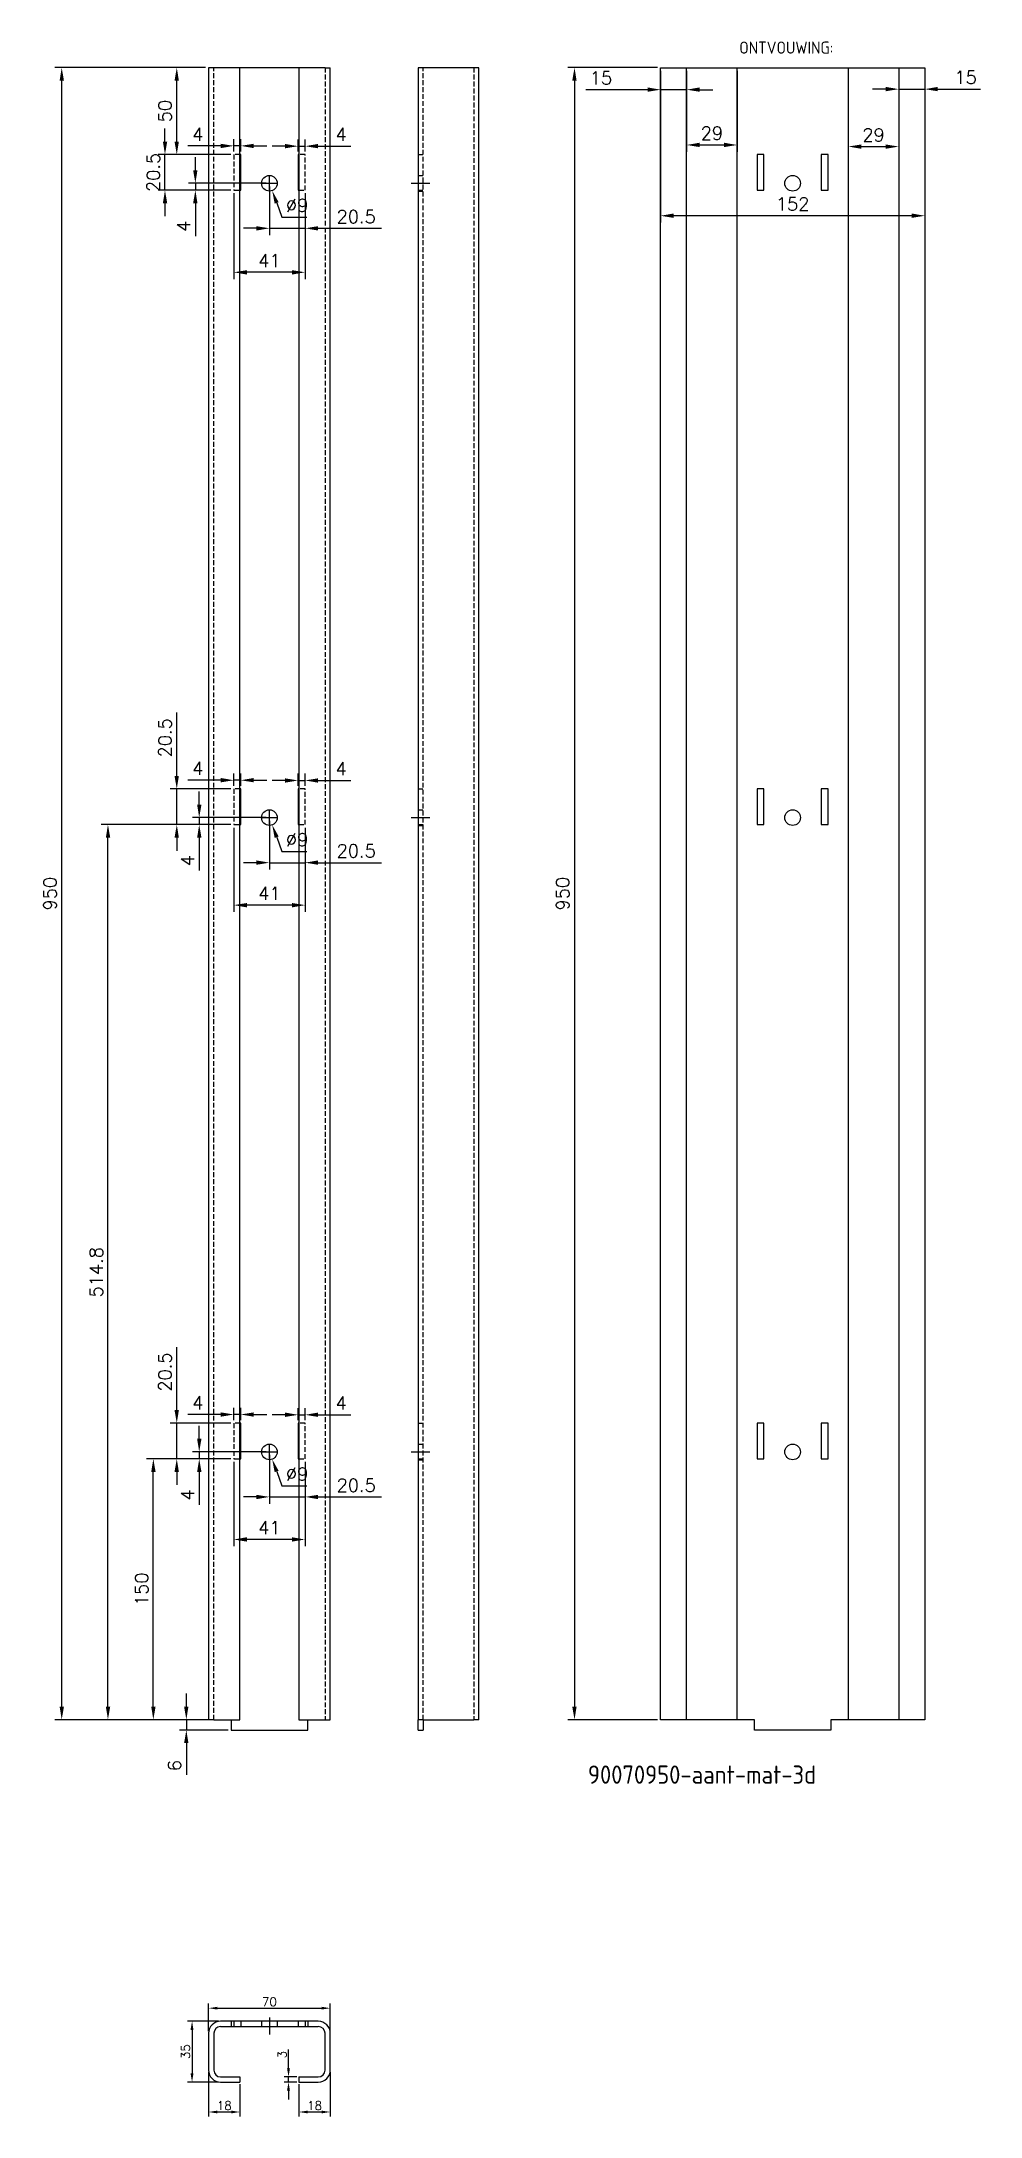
# Model space of a CAD drawing. Extents: x 3801 to 4341, y 272 to 1465.
import ezdxf

# ---------------------------------------------------------------- set-up
doc = ezdxf.new("R2010")
doc.units = 0
doc.header["$LTSCALE"] = 2
doc.linetypes.add('Aslijn', pattern=[28.575, 19.05, -3.175, 3.175, -3.175])
doc.linetypes.add('Streeplijn', pattern=[10, 7, -3])
doc.layers.get('DEFPOINTS').update_dxf_attribs({"linetype": 'CONTINUOUS'})
for name, color, linetype in [('50VOL', 13, 'CONTINUOUS'), ('70VOL', 5, 'CONTINUOUS'), ('7A', 4, 'Aslijn'), ('AM_3', 6, 'Streeplijn'), ('BRANDLIJN', 93, 'CONTINUOUS')]:
    doc.layers.add(name, color=color, linetype=linetype)
doc.styles.add('ROMANS', font='romans.shx')
doc.styles.get("Standard").update_dxf_attribs({"font": 'isocp.shx'})
doc.dimstyles.new('1_OP_02$0', dxfattribs={"dimscale": 2, "dimtxt": 2.5, "dimasz": 2.5, "dimexe": 1.3, "dimexo": 0.6, "dimgap": 0.6, "dimtad": 1, "dimdec": 1, "dimdsep": 46, "dimtxsty": 'ROMANS', "dimcen": -1.5, "dimclrd": 150, "dimclre": 150, "dimclrt": 5, "dimadec": 0, "dimazin": 0, "dimtfac": 1, "dimtdec": 1, "dimtmove": 0, "dimatfit": 3, "dimfxl": 0, "dimtolj": 1, "dimtzin": 0, "dimarcsym": 0})
doc.dimstyles.new('1_OP_03$0', dxfattribs={"dimscale": 3, "dimtxt": 2.5, "dimasz": 2.5, "dimexe": 1.3, "dimexo": 0.6, "dimgap": 1, "dimtad": 1, "dimdec": 1, "dimdsep": 46, "dimtxsty": 'ROMANS', "dimcen": -1.5, "dimclrd": 150, "dimclre": 150, "dimclrt": 5, "dimadec": 0, "dimazin": 0, "dimtfac": 1, "dimtdec": 1, "dimtmove": 0, "dimatfit": 3, "dimfxl": 0, "dimtolj": 1, "dimtzin": 0, "dimarcsym": 0})
doc.dimstyles.new('1_OP_03$3', dxfattribs={"dimscale": 3, "dimtxt": 2.5, "dimasz": 2.5, "dimexe": 1.3, "dimexo": 0.6, "dimgap": 1, "dimtad": 1, "dimtoh": 1, "dimdec": 1, "dimdsep": 46, "dimtxsty": 'ROMANS', "dimcen": -1.5, "dimclrd": 150, "dimclre": 150, "dimclrt": 5, "dimadec": 0, "dimazin": 0, "dimtfac": 1, "dimtdec": 1, "dimtofl": 0, "dimtmove": 0, "dimatfit": 0, "dimfxl": 0, "dimtolj": 1, "dimtzin": 0, "dimarcsym": 0})

# ---------------------------------------------------------------- blocks, each defined once
blk = doc.blocks.new('*D0')
at = {"layer": '70VOL', "color": 150, "lineweight": -2}
for p, q in [((3897.3, 321.3), (3897.3, 337.1)), ((3902.3, 334.5), (3962.3, 334.5)), ((3967.3, 321.3), (3967.3, 337.1))]:
    blk.add_line(p, q, dxfattribs=at)
at = {"layer": '70VOL', "color": 150}
for points in [[(3902.3, 335.3), (3902.3, 333.7), (3897.3, 334.5)], [(3962.3, 335.3), (3962.3, 333.7), (3967.3, 334.5)]]:
    blk.add_solid(points, dxfattribs=at)
at = {"layer": 'DEFPOINTS', "color": 0}
for p in [(3967.3, 334.5), (3897.3, 320.1), (3967.3, 320.1)]:
    blk.add_point(p, dxfattribs=at)
at = {"layer": '70VOL', "color": 5, "insert": (3932.3, 338.2), "char_height": 5, "attachment_point": 5, "style": 'ROMANS'}
blk.add_mtext('\\A1;70', dxfattribs=at)
blk = doc.blocks.new('*D1')
at = {"layer": '70VOL', "color": 150, "lineweight": -2}
for p, q in [((3903, 327), (3885.2, 327)), ((3887.8, 322), (3887.8, 297)), ((3903, 292), (3885.2, 292))]:
    blk.add_line(p, q, dxfattribs=at)
at = {"layer": '70VOL', "color": 150}
for points in [[(3886.9, 322), (3888.6, 322), (3887.8, 327)], [(3886.9, 297), (3888.6, 297), (3887.8, 292)]]:
    blk.add_solid(points, dxfattribs=at)
at = {"layer": 'DEFPOINTS', "color": 0}
for p in [(3904.2, 327), (3887.8, 292), (3904.2, 292)]:
    blk.add_point(p, dxfattribs=at)
at = {"layer": '70VOL', "color": 5, "insert": (3884.1, 309.5), "char_height": 5, "attachment_point": 5, "rotation": 90, "style": 'ROMANS'}
blk.add_mtext('\\A1;35', dxfattribs=at)
blk = doc.blocks.new('*D2')
at = {"layer": '70VOL', "color": 150, "lineweight": -2}
for p, q in [((3897.3, 297.7), (3897.3, 272.2)), ((3915.3, 290.8), (3915.3, 272.2)), ((3902.3, 274.8), (3910.3, 274.8))]:
    blk.add_line(p, q, dxfattribs=at)
at = {"layer": '70VOL', "color": 150}
for points in [[(3902.3, 275.6), (3902.3, 274), (3897.3, 274.8)], [(3910.3, 275.6), (3910.3, 274), (3915.3, 274.8)]]:
    blk.add_solid(points, dxfattribs=at)
at = {"layer": 'DEFPOINTS', "color": 0}
for p in [(3897.3, 298.9), (3915.3, 292), (3915.3, 274.8)]:
    blk.add_point(p, dxfattribs=at)
at = {"layer": '70VOL', "color": 5, "insert": (3906.3, 278.5), "char_height": 5, "attachment_point": 5, "style": 'ROMANS'}
blk.add_mtext('\\A1;18', dxfattribs=at)
blk = doc.blocks.new('*D3')
at = {"layer": '70VOL', "color": 150, "lineweight": -2}
for p, q in [((3949.3, 290.8), (3949.3, 272.2)), ((3967.3, 297.7), (3967.3, 272.2)), ((3954.3, 274.8), (3962.3, 274.8))]:
    blk.add_line(p, q, dxfattribs=at)
at = {"layer": '70VOL', "color": 150}
for points in [[(3954.3, 275.6), (3954.3, 274), (3949.3, 274.8)], [(3962.3, 275.6), (3962.3, 274), (3967.3, 274.8)]]:
    blk.add_solid(points, dxfattribs=at)
at = {"layer": 'DEFPOINTS', "color": 0}
for p in [(3967.3, 298.9), (3949.3, 292), (3967.3, 274.8)]:
    blk.add_point(p, dxfattribs=at)
at = {"layer": '70VOL', "color": 5, "insert": (3958.3, 278.5), "char_height": 5, "attachment_point": 5, "style": 'ROMANS'}
blk.add_mtext('\\A1;18', dxfattribs=at)
blk = doc.blocks.new('*D4')
at = {"layer": '70VOL', "color": 150, "lineweight": -2}
for p, q in [((3943.3, 300), (3943.3, 310.7)), ((3948.1, 295), (3940.7, 295)), ((3948.1, 292), (3940.7, 292)), ((3943.3, 292), (3943.3, 295)), ((3943.3, 287), (3943.3, 282))]:
    blk.add_line(p, q, dxfattribs=at)
at = {"layer": '70VOL', "color": 150}
for points in [[(3942.4, 300), (3944.1, 300), (3943.3, 295)], [(3942.4, 287), (3944.1, 287), (3943.3, 292)]]:
    blk.add_solid(points, dxfattribs=at)
at = {"layer": 'DEFPOINTS', "color": 0}
for p in [(3943.3, 295), (3949.3, 295), (3949.3, 292)]:
    blk.add_point(p, dxfattribs=at)
at = {"layer": '70VOL', "color": 5, "insert": (3939.6, 307.8), "char_height": 5, "attachment_point": 5, "rotation": 90, "style": 'ROMANS'}
blk.add_mtext('\\A1;3', dxfattribs=at)
blk = doc.blocks.new('*D5')
at = {"layer": '70VOL', "color": 150, "lineweight": -2}
for p, q in [((3932.3, 1379.4), (3932.3, 1388.4)), ((3927.8, 1383.9), (3936.8, 1383.9)), ((3936.5, 1372.6), (3939.5, 1364.4)), ((3939.5, 1364.4), (3953.9, 1364.4))]:
    blk.add_line(p, q, dxfattribs=at)
at = {"layer": '70VOL', "color": 150}
blk.add_solid([(3937.6, 1373), (3935.3, 1372.2), (3933.9, 1379.6)], dxfattribs=at)
at = {"layer": 'DEFPOINTS', "color": 0}
for p in [(3930.7, 1388.1), (3933.9, 1379.6)]:
    blk.add_point(p, dxfattribs=at)
at = {"layer": '70VOL', "color": 5, "insert": (3948.2, 1371.2), "char_height": 7.5, "attachment_point": 5, "style": 'ROMANS'}
blk.add_mtext('\\A1;∅9', dxfattribs=at)
blk = doc.blocks.new('*D6')
at = {"layer": '70VOL', "color": 150, "lineweight": -2}
for p, q in [((3932.3, 1382.1), (3932.3, 1354.1)), ((3952.8, 1378.1), (3952.8, 1354.1)), ((3924.8, 1358), (3917.3, 1358)), ((3932.3, 1358), (3952.8, 1358)), ((3960.3, 1358), (3996.7, 1358))]:
    blk.add_line(p, q, dxfattribs=at)
at = {"layer": '70VOL', "color": 150}
for points in [[(3924.8, 1359.2), (3924.8, 1356.7), (3932.3, 1358)], [(3960.3, 1359.2), (3960.3, 1356.7), (3952.8, 1358)]]:
    blk.add_solid(points, dxfattribs=at)
at = {"layer": 'DEFPOINTS', "color": 0}
for p in [(3932.3, 1383.9), (3952.8, 1379.9), (3952.8, 1358)]:
    blk.add_point(p, dxfattribs=at)
at = {"layer": '70VOL', "color": 5, "insert": (3982.2, 1364.7), "char_height": 7.5, "attachment_point": 5, "style": 'ROMANS'}
blk.add_mtext('\\A1;20.5', dxfattribs=at)
blk = doc.blocks.new('*D7')
at = {"layer": '70VOL', "color": 150, "lineweight": -2}
for p, q in [((3911.8, 1378.1), (3911.8, 1328.8)), ((3952.8, 1378.1), (3952.8, 1328.8)), ((3945.3, 1332.7), (3919.3, 1332.7))]:
    blk.add_line(p, q, dxfattribs=at)
at = {"layer": '70VOL', "color": 150}
for points in [[(3919.3, 1333.9), (3919.3, 1331.4), (3911.8, 1332.7)], [(3945.3, 1333.9), (3945.3, 1331.4), (3952.8, 1332.7)]]:
    blk.add_solid(points, dxfattribs=at)
at = {"layer": 'DEFPOINTS', "color": 0}
for p in [(3911.8, 1379.9), (3952.8, 1379.9), (3911.8, 1332.7)]:
    blk.add_point(p, dxfattribs=at)
at = {"layer": '70VOL', "color": 5, "insert": (3932.3, 1339.4), "char_height": 7.5, "attachment_point": 5, "style": 'ROMANS'}
blk.add_mtext('\\A1;41', dxfattribs=at)
blk = doc.blocks.new('*D8')
at = {"layer": '70VOL', "color": 150, "lineweight": -2}
for p, q in [((3911.8, 1402.2), (3911.8, 1409.3)), ((3915.8, 1402.2), (3915.8, 1409.3)), ((3904.3, 1405.4), (3885.4, 1405.4)), ((3915.8, 1405.4), (3911.8, 1405.4)), ((3923.3, 1405.4), (3930.8, 1405.4))]:
    blk.add_line(p, q, dxfattribs=at)
at = {"layer": '70VOL', "color": 150}
for points in [[(3904.3, 1406.6), (3904.3, 1404.1), (3911.8, 1405.4)], [(3923.3, 1406.6), (3923.3, 1404.1), (3915.8, 1405.4)]]:
    blk.add_solid(points, dxfattribs=at)
at = {"layer": 'DEFPOINTS', "color": 0}
for p in [(3911.8, 1405.4), (3911.8, 1400.4), (3915.8, 1400.4)]:
    blk.add_point(p, dxfattribs=at)
at = {"layer": '70VOL', "color": 5, "insert": (3891.1, 1412.1), "char_height": 7.5, "attachment_point": 5, "style": 'ROMANS'}
blk.add_mtext('\\A1;4', dxfattribs=at)
blk = doc.blocks.new('*D9')
at = {"layer": '70VOL', "color": 150, "lineweight": -2}
for p, q in [((3948.8, 1402.2), (3948.8, 1409.1)), ((3952.8, 1402.2), (3952.8, 1409.1)), ((3941.3, 1405.2), (3933.8, 1405.2)), ((3948.8, 1405.2), (3952.8, 1405.2)), ((3960.3, 1405.2), (3979.2, 1405.2))]:
    blk.add_line(p, q, dxfattribs=at)
at = {"layer": '70VOL', "color": 150}
for points in [[(3941.3, 1406.5), (3941.3, 1404), (3948.8, 1405.2)], [(3960.3, 1406.5), (3960.3, 1404), (3952.8, 1405.2)]]:
    blk.add_solid(points, dxfattribs=at)
at = {"layer": 'DEFPOINTS', "color": 0}
for p in [(3948.8, 1400.4), (3952.8, 1405.2), (3952.8, 1400.4)]:
    blk.add_point(p, dxfattribs=at)
at = {"layer": '70VOL', "color": 5, "insert": (3973.5, 1412), "char_height": 7.5, "attachment_point": 5, "style": 'ROMANS'}
blk.add_mtext('\\A1;4', dxfattribs=at)
blk = doc.blocks.new('*D10')
at = {"layer": '70VOL', "color": 150, "lineweight": -2}
for p, q in [((3872.2, 1407.9), (3872.2, 1415.4)), ((3910, 1400.4), (3868.3, 1400.4)), ((3872.2, 1379.9), (3872.2, 1400.4)), ((3910, 1379.9), (3868.3, 1379.9)), ((3872.2, 1372.4), (3872.2, 1364.9))]:
    blk.add_line(p, q, dxfattribs=at)
at = {"layer": '70VOL', "color": 150}
for points in [[(3871, 1407.9), (3873.5, 1407.9), (3872.2, 1400.4)], [(3871, 1372.4), (3873.5, 1372.4), (3872.2, 1379.9)]]:
    blk.add_solid(points, dxfattribs=at)
at = {"layer": 'DEFPOINTS', "color": 0}
for p in [(3872.2, 1400.4), (3911.8, 1400.4), (3911.8, 1379.9)]:
    blk.add_point(p, dxfattribs=at)
at = {"layer": '70VOL', "color": 5, "insert": (3865.5, 1390.1), "char_height": 7.5, "attachment_point": 5, "rotation": 90, "style": 'ROMANS'}
blk.add_mtext('\\A1;20.5', dxfattribs=at)
blk = doc.blocks.new('*D11')
at = {"layer": '70VOL', "color": 150, "lineweight": -2}
for p, q in [((3889.7, 1391.4), (3889.7, 1398.9)), ((3930.5, 1383.9), (3885.8, 1383.9)), ((3910, 1379.9), (3885.8, 1379.9)), ((3889.7, 1383.9), (3889.7, 1379.9)), ((3889.7, 1372.4), (3889.7, 1353.5))]:
    blk.add_line(p, q, dxfattribs=at)
at = {"layer": '70VOL', "color": 150}
for points in [[(3888.4, 1391.4), (3890.9, 1391.4), (3889.7, 1383.9)], [(3888.4, 1372.4), (3890.9, 1372.4), (3889.7, 1379.9)]]:
    blk.add_solid(points, dxfattribs=at)
at = {"layer": 'DEFPOINTS', "color": 0}
for p in [(3889.7, 1379.9), (3911.8, 1379.9), (3932.3, 1383.9)]:
    blk.add_point(p, dxfattribs=at)
at = {"layer": '70VOL', "color": 5, "insert": (3882.9, 1359.2), "char_height": 7.5, "attachment_point": 5, "rotation": 90, "style": 'ROMANS'}
blk.add_mtext('\\A1;4', dxfattribs=at)
blk = doc.blocks.new('*D12')
at = {"layer": '70VOL', "color": 150, "lineweight": -2}
for p, q in [((3932.3, 649.9), (3932.3, 658.9)), ((3927.8, 654.4), (3936.8, 654.4)), ((3936.5, 643.1), (3939.5, 634.9)), ((3939.5, 634.9), (3953.9, 634.9))]:
    blk.add_line(p, q, dxfattribs=at)
at = {"layer": '70VOL', "color": 150}
blk.add_solid([(3937.6, 643.5), (3935.3, 642.7), (3933.9, 650.1)], dxfattribs=at)
at = {"layer": 'DEFPOINTS', "color": 0}
for p in [(3930.7, 658.6), (3933.9, 650.1)]:
    blk.add_point(p, dxfattribs=at)
at = {"layer": '70VOL', "color": 5, "insert": (3948.2, 641.7), "char_height": 7.5, "attachment_point": 5, "style": 'ROMANS'}
blk.add_mtext('\\A1;∅9', dxfattribs=at)
blk = doc.blocks.new('*D13')
at = {"layer": '70VOL', "color": 150, "lineweight": -2}
for p, q in [((3932.3, 652.6), (3932.3, 624.6)), ((3952.8, 648.6), (3952.8, 624.6)), ((3924.8, 628.5), (3917.3, 628.5)), ((3932.3, 628.5), (3952.8, 628.5)), ((3960.3, 628.5), (3996.7, 628.5))]:
    blk.add_line(p, q, dxfattribs=at)
at = {"layer": '70VOL', "color": 150}
for points in [[(3924.8, 629.7), (3924.8, 627.2), (3932.3, 628.5)], [(3960.3, 629.7), (3960.3, 627.2), (3952.8, 628.5)]]:
    blk.add_solid(points, dxfattribs=at)
at = {"layer": 'DEFPOINTS', "color": 0}
for p in [(3932.3, 654.4), (3952.8, 650.4), (3952.8, 628.5)]:
    blk.add_point(p, dxfattribs=at)
at = {"layer": '70VOL', "color": 5, "insert": (3982.2, 635.2), "char_height": 7.5, "attachment_point": 5, "style": 'ROMANS'}
blk.add_mtext('\\A1;20.5', dxfattribs=at)
blk = doc.blocks.new('*D14')
at = {"layer": '70VOL', "color": 150, "lineweight": -2}
for p, q in [((3911.8, 648.6), (3911.8, 600.1)), ((3952.8, 648.6), (3952.8, 600.1)), ((3945.3, 604), (3919.3, 604))]:
    blk.add_line(p, q, dxfattribs=at)
at = {"layer": '70VOL', "color": 150}
for points in [[(3919.3, 605.3), (3919.3, 602.8), (3911.8, 604)], [(3945.3, 605.3), (3945.3, 602.8), (3952.8, 604)]]:
    blk.add_solid(points, dxfattribs=at)
at = {"layer": 'DEFPOINTS', "color": 0}
for p in [(3911.8, 650.4), (3952.8, 650.4), (3911.8, 604)]:
    blk.add_point(p, dxfattribs=at)
at = {"layer": '70VOL', "color": 5, "insert": (3932.3, 610.8), "char_height": 7.5, "attachment_point": 5, "style": 'ROMANS'}
blk.add_mtext('\\A1;41', dxfattribs=at)
blk = doc.blocks.new('*D15')
at = {"layer": '70VOL', "color": 150, "lineweight": -2}
for p, q in [((3904.3, 675.9), (3885.4, 675.9)), ((3911.8, 672.7), (3911.8, 679.8)), ((3915.8, 675.9), (3911.8, 675.9)), ((3915.8, 672.7), (3915.8, 679.8)), ((3923.3, 675.9), (3930.8, 675.9))]:
    blk.add_line(p, q, dxfattribs=at)
at = {"layer": '70VOL', "color": 150}
for points in [[(3904.3, 677.1), (3904.3, 674.6), (3911.8, 675.9)], [(3923.3, 677.1), (3923.3, 674.6), (3915.8, 675.9)]]:
    blk.add_solid(points, dxfattribs=at)
at = {"layer": 'DEFPOINTS', "color": 0}
for p in [(3911.8, 675.9), (3911.8, 670.9), (3915.8, 670.9)]:
    blk.add_point(p, dxfattribs=at)
at = {"layer": '70VOL', "color": 5, "insert": (3891.1, 682.6), "char_height": 7.5, "attachment_point": 5, "style": 'ROMANS'}
blk.add_mtext('\\A1;4', dxfattribs=at)
blk = doc.blocks.new('*D16')
at = {"layer": '70VOL', "color": 150, "lineweight": -2}
for p, q in [((3941.3, 675.7), (3933.8, 675.7)), ((3948.8, 672.7), (3948.8, 679.6)), ((3948.8, 675.7), (3952.8, 675.7)), ((3952.8, 672.7), (3952.8, 679.6)), ((3960.3, 675.7), (3979.2, 675.7))]:
    blk.add_line(p, q, dxfattribs=at)
at = {"layer": '70VOL', "color": 150}
for points in [[(3941.3, 677), (3941.3, 674.5), (3948.8, 675.7)], [(3960.3, 677), (3960.3, 674.5), (3952.8, 675.7)]]:
    blk.add_solid(points, dxfattribs=at)
at = {"layer": 'DEFPOINTS', "color": 0}
for p in [(3948.8, 670.9), (3952.8, 675.7), (3952.8, 670.9)]:
    blk.add_point(p, dxfattribs=at)
at = {"layer": '70VOL', "color": 5, "insert": (3973.5, 682.5), "char_height": 7.5, "attachment_point": 5, "style": 'ROMANS'}
blk.add_mtext('\\A1;4', dxfattribs=at)
blk = doc.blocks.new('*D17')
at = {"layer": '70VOL', "color": 150, "lineweight": -2}
for p, q in [((3879, 678.4), (3879, 714.7)), ((3910, 670.9), (3875.1, 670.9)), ((3879, 650.4), (3879, 670.9)), ((3910, 650.4), (3875.1, 650.4)), ((3879, 642.9), (3879, 635.4))]:
    blk.add_line(p, q, dxfattribs=at)
at = {"layer": '70VOL', "color": 150}
for points in [[(3877.7, 678.4), (3880.2, 678.4), (3879, 670.9)], [(3877.7, 642.9), (3880.2, 642.9), (3879, 650.4)]]:
    blk.add_solid(points, dxfattribs=at)
at = {"layer": 'DEFPOINTS', "color": 0}
for p in [(3879, 670.9), (3911.8, 670.9), (3911.8, 650.4)]:
    blk.add_point(p, dxfattribs=at)
at = {"layer": '70VOL', "color": 5, "insert": (3872.2, 700.3), "char_height": 7.5, "attachment_point": 5, "rotation": 90, "style": 'ROMANS'}
blk.add_mtext('\\A1;20.5', dxfattribs=at)
blk = doc.blocks.new('*D18')
at = {"layer": '70VOL', "color": 150, "lineweight": -2}
for p, q in [((3891.9, 661.9), (3891.9, 669.4)), ((3930.5, 654.4), (3888, 654.4)), ((3910, 650.4), (3888, 650.4)), ((3891.9, 654.4), (3891.9, 650.4)), ((3891.9, 642.9), (3891.9, 624))]:
    blk.add_line(p, q, dxfattribs=at)
at = {"layer": '70VOL', "color": 150}
for points in [[(3890.7, 661.9), (3893.2, 661.9), (3891.9, 654.4)], [(3890.7, 642.9), (3893.2, 642.9), (3891.9, 650.4)]]:
    blk.add_solid(points, dxfattribs=at)
at = {"layer": 'DEFPOINTS', "color": 0}
for p in [(3891.9, 650.4), (3911.8, 650.4), (3932.3, 654.4)]:
    blk.add_point(p, dxfattribs=at)
at = {"layer": '70VOL', "color": 5, "insert": (3885.2, 629.7), "char_height": 7.5, "attachment_point": 5, "rotation": 90, "style": 'ROMANS'}
blk.add_mtext('\\A1;4', dxfattribs=at)
blk = doc.blocks.new('*D19')
at = {"layer": '70VOL', "color": 150, "lineweight": -2}
for p, q in [((3884.5, 507.9), (3884.5, 515.4)), ((3895.5, 500.4), (3880.6, 500.4)), ((3908.5, 494.4), (3880.6, 494.4)), ((3884.5, 500.4), (3884.5, 494.4)), ((3884.5, 486.9), (3884.5, 468.7))]:
    blk.add_line(p, q, dxfattribs=at)
at = {"layer": '70VOL', "color": 150}
for points in [[(3883.2, 507.9), (3885.7, 507.9), (3884.5, 500.4)], [(3883.2, 486.9), (3885.7, 486.9), (3884.5, 494.4)]]:
    blk.add_solid(points, dxfattribs=at)
at = {"layer": 'DEFPOINTS', "color": 0}
for p in [(3884.5, 494.4), (3897.3, 500.4), (3910.3, 494.4)]:
    blk.add_point(p, dxfattribs=at)
at = {"layer": '70VOL', "color": 5, "insert": (3877.7, 474), "char_height": 7.5, "attachment_point": 5, "rotation": 90, "style": 'ROMANS'}
blk.add_mtext('\\A1;6', dxfattribs=at)
blk = doc.blocks.new('*D20')
at = {"layer": '70VOL', "color": 150, "lineweight": -2}
for p, q in [((3895.5, 1450.4), (3808.9, 1450.4)), ((3812.8, 507.9), (3812.8, 1442.9)), ((3895.5, 500.4), (3808.9, 500.4))]:
    blk.add_line(p, q, dxfattribs=at)
at = {"layer": '70VOL', "color": 150}
for points in [[(3811.6, 1442.9), (3814.1, 1442.9), (3812.8, 1450.4)], [(3811.6, 507.9), (3814.1, 507.9), (3812.8, 500.4)]]:
    blk.add_solid(points, dxfattribs=at)
at = {"layer": 'DEFPOINTS', "color": 0}
for p in [(3812.8, 1450.4), (3897.3, 1450.4), (3897.3, 500.4)]:
    blk.add_point(p, dxfattribs=at)
at = {"layer": '70VOL', "color": 5, "insert": (3806.1, 975.4), "char_height": 7.5, "attachment_point": 5, "rotation": 90, "style": 'ROMANS'}
blk.add_mtext('\\A1;950', dxfattribs=at)
blk = doc.blocks.new('*D21')
at = {"layer": '70VOL', "color": 150, "lineweight": -2}
for p, q in [((3910, 650.4), (3861.6, 650.4)), ((3865.5, 507.9), (3865.5, 642.9)), ((3895.5, 500.4), (3861.6, 500.4))]:
    blk.add_line(p, q, dxfattribs=at)
at = {"layer": '70VOL', "color": 150}
for points in [[(3864.3, 642.9), (3866.8, 642.9), (3865.5, 650.4)], [(3864.3, 507.9), (3866.8, 507.9), (3865.5, 500.4)]]:
    blk.add_solid(points, dxfattribs=at)
at = {"layer": 'DEFPOINTS', "color": 0}
for p in [(3865.5, 650.4), (3911.8, 650.4), (3897.3, 500.4)]:
    blk.add_point(p, dxfattribs=at)
at = {"layer": '70VOL', "color": 5, "insert": (3858.8, 575.4), "char_height": 7.5, "attachment_point": 5, "rotation": 90, "style": 'ROMANS'}
blk.add_mtext('\\A1;150', dxfattribs=at)
blk = doc.blocks.new('*D22')
at = {"layer": '70VOL', "color": 150, "lineweight": -2}
for p, q in [((3895.5, 1450.4), (3875.1, 1450.4)), ((3879, 1407.9), (3879, 1442.9)), ((3910, 1400.4), (3875.1, 1400.4))]:
    blk.add_line(p, q, dxfattribs=at)
at = {"layer": '70VOL', "color": 150}
for points in [[(3877.7, 1442.9), (3880.2, 1442.9), (3879, 1450.4)], [(3877.7, 1407.9), (3880.2, 1407.9), (3879, 1400.4)]]:
    blk.add_solid(points, dxfattribs=at)
at = {"layer": 'DEFPOINTS', "color": 0}
for p in [(3879, 1450.4), (3897.3, 1450.4), (3911.8, 1400.4)]:
    blk.add_point(p, dxfattribs=at)
at = {"layer": '70VOL', "color": 5, "insert": (3872.2, 1425.4), "char_height": 7.5, "attachment_point": 5, "rotation": 90, "style": 'ROMANS'}
blk.add_mtext('\\A1;50', dxfattribs=at)
blk = doc.blocks.new('*D23')
at = {"layer": '70VOL', "color": 150, "lineweight": -2}
for p, q in [((4157.3, 1448.6), (4157.3, 1433.8)), ((4172.3, 1448.6), (4172.3, 1433.8)), ((4149.8, 1437.7), (4114.4, 1437.7)), ((4172.3, 1437.7), (4157.3, 1437.7)), ((4179.8, 1437.7), (4187.3, 1437.7))]:
    blk.add_line(p, q, dxfattribs=at)
at = {"layer": '70VOL', "color": 150}
for points in [[(4149.8, 1439), (4149.8, 1436.5), (4157.3, 1437.7)], [(4179.8, 1439), (4179.8, 1436.5), (4172.3, 1437.7)]]:
    blk.add_solid(points, dxfattribs=at)
at = {"layer": 'DEFPOINTS', "color": 0}
for p in [(4157.3, 1450.4), (4172.3, 1450.4), (4172.3, 1437.7)]:
    blk.add_point(p, dxfattribs=at)
at = {"layer": '70VOL', "color": 5, "insert": (4123, 1444.5), "char_height": 7.5, "attachment_point": 5, "style": 'ROMANS'}
blk.add_mtext('\\A1;15', dxfattribs=at)
blk = doc.blocks.new('*D24')
at = {"layer": '70VOL', "color": 150, "lineweight": -2}
for p, q in [((4294.3, 1448.6), (4294.3, 1434.1)), ((4309.3, 1448.6), (4309.3, 1434.1)), ((4286.8, 1438), (4279.3, 1438)), ((4294.3, 1438), (4309.3, 1438)), ((4316.8, 1438), (4341.4, 1438))]:
    blk.add_line(p, q, dxfattribs=at)
at = {"layer": '70VOL', "color": 150}
for points in [[(4286.8, 1439.3), (4286.8, 1436.8), (4294.3, 1438)], [(4316.8, 1439.3), (4316.8, 1436.8), (4309.3, 1438)]]:
    blk.add_solid(points, dxfattribs=at)
at = {"layer": 'DEFPOINTS', "color": 0}
for p in [(4294.3, 1450.4), (4309.3, 1450.4), (4294.3, 1438)]:
    blk.add_point(p, dxfattribs=at)
at = {"layer": '70VOL', "color": 5, "insert": (4332.8, 1444.8), "char_height": 7.5, "attachment_point": 5, "style": 'ROMANS'}
blk.add_mtext('\\A1;15', dxfattribs=at)
blk = doc.blocks.new('*D25')
at = {"layer": '70VOL', "color": 150, "lineweight": -2}
for p, q in [((4157.3, 1448.6), (4157.3, 1361.3)), ((4309.3, 1448.6), (4309.3, 1361.3)), ((4301.8, 1365.2), (4164.8, 1365.2))]:
    blk.add_line(p, q, dxfattribs=at)
at = {"layer": '70VOL', "color": 150}
for points in [[(4164.8, 1366.5), (4164.8, 1364), (4157.3, 1365.2)], [(4301.8, 1366.5), (4301.8, 1364), (4309.3, 1365.2)]]:
    blk.add_solid(points, dxfattribs=at)
at = {"layer": 'DEFPOINTS', "color": 0}
for p in [(4157.3, 1450.4), (4309.3, 1450.4), (4157.3, 1365.2)]:
    blk.add_point(p, dxfattribs=at)
at = {"layer": '70VOL', "color": 5, "insert": (4233.3, 1372), "char_height": 7.5, "attachment_point": 5, "style": 'ROMANS'}
blk.add_mtext('\\A1;152', dxfattribs=at)
blk = doc.blocks.new('*D26')
at = {"layer": '70VOL', "color": 150, "lineweight": -2}
for p, q in [((4155.5, 1450.4), (4103.9, 1450.4)), ((4107.8, 1442.9), (4107.8, 507.9)), ((4155.5, 500.4), (4103.9, 500.4))]:
    blk.add_line(p, q, dxfattribs=at)
at = {"layer": '70VOL', "color": 150}
for points in [[(4106.5, 1442.9), (4109, 1442.9), (4107.8, 1450.4)], [(4106.5, 507.9), (4109, 507.9), (4107.8, 500.4)]]:
    blk.add_solid(points, dxfattribs=at)
at = {"layer": 'DEFPOINTS', "color": 0}
for p in [(4157.3, 1450.4), (4107.8, 500.4), (4157.3, 500.4)]:
    blk.add_point(p, dxfattribs=at)
at = {"layer": '70VOL', "color": 5, "insert": (4101, 975.4), "char_height": 7.5, "attachment_point": 5, "rotation": 90, "style": 'ROMANS'}
blk.add_mtext('\\A1;950', dxfattribs=at)
blk = doc.blocks.new('*D28')
at = {"layer": '70VOL', "color": 150, "lineweight": -2}
for p, q in [((4172.3, 1446.8), (4172.3, 1402)), ((4201.3, 1448.6), (4201.3, 1402)), ((4179.8, 1405.9), (4193.8, 1405.9))]:
    blk.add_line(p, q, dxfattribs=at)
at = {"layer": '70VOL', "color": 150}
for points in [[(4179.8, 1407.2), (4179.8, 1404.7), (4172.3, 1405.9)], [(4193.8, 1407.2), (4193.8, 1404.7), (4201.3, 1405.9)]]:
    blk.add_solid(points, dxfattribs=at)
at = {"layer": 'DEFPOINTS', "color": 0}
for p in [(4172.3, 1448.6), (4201.3, 1450.4), (4201.3, 1405.9)]:
    blk.add_point(p, dxfattribs=at)
at = {"layer": '70VOL', "color": 5, "insert": (4186.8, 1412.7), "char_height": 7.5, "attachment_point": 5, "style": 'ROMANS'}
blk.add_mtext('\\A1;29', dxfattribs=at)
blk = doc.blocks.new('*D29')
at = {"layer": '70VOL', "color": 150, "lineweight": -2}
for p, q in [((4265.3, 1448.6), (4265.3, 1401.1)), ((4294.3, 1446.8), (4294.3, 1401.1)), ((4272.8, 1405), (4286.8, 1405))]:
    blk.add_line(p, q, dxfattribs=at)
at = {"layer": '70VOL', "color": 150}
for points in [[(4272.8, 1406.2), (4272.8, 1403.7), (4265.3, 1405)], [(4286.8, 1406.2), (4286.8, 1403.7), (4294.3, 1405)]]:
    blk.add_solid(points, dxfattribs=at)
at = {"layer": 'DEFPOINTS', "color": 0}
for p in [(4265.3, 1450.4), (4294.3, 1448.6), (4294.3, 1405)]:
    blk.add_point(p, dxfattribs=at)
at = {"layer": '70VOL', "color": 5, "insert": (4279.8, 1411.7), "char_height": 7.5, "attachment_point": 5, "style": 'ROMANS'}
blk.add_mtext('\\A1;29', dxfattribs=at)
blk = doc.blocks.new('*D30')
at = {"layer": '70VOL', "color": 150, "lineweight": -2}
for p, q in [((3927.8, 1019.1), (3936.8, 1019.1)), ((3932.3, 1014.6), (3932.3, 1023.6)), ((3936.5, 1007.8), (3939.5, 999.7)), ((3939.5, 999.7), (3953.9, 999.7))]:
    blk.add_line(p, q, dxfattribs=at)
at = {"layer": '70VOL', "color": 150}
blk.add_solid([(3937.6, 1008.3), (3935.3, 1007.4), (3933.9, 1014.9)], dxfattribs=at)
at = {"layer": 'DEFPOINTS', "color": 0}
for p in [(3930.7, 1023.3), (3933.9, 1014.9)]:
    blk.add_point(p, dxfattribs=at)
at = {"layer": '70VOL', "color": 5, "insert": (3948.2, 1006.4), "char_height": 7.5, "attachment_point": 5, "style": 'ROMANS'}
blk.add_mtext('\\A1;∅9', dxfattribs=at)
blk = doc.blocks.new('*D31')
at = {"layer": '70VOL', "color": 150, "lineweight": -2}
for p, q in [((3932.3, 1017.3), (3932.3, 989.3)), ((3952.8, 1013.3), (3952.8, 989.3)), ((3924.8, 993.2), (3917.3, 993.2)), ((3932.3, 993.2), (3952.8, 993.2)), ((3960.3, 993.2), (3996.7, 993.2))]:
    blk.add_line(p, q, dxfattribs=at)
at = {"layer": '70VOL', "color": 150}
for points in [[(3924.8, 994.5), (3924.8, 992), (3932.3, 993.2)], [(3960.3, 994.5), (3960.3, 992), (3952.8, 993.2)]]:
    blk.add_solid(points, dxfattribs=at)
at = {"layer": 'DEFPOINTS', "color": 0}
for p in [(3932.3, 1019.1), (3952.8, 1015.1), (3952.8, 993.2)]:
    blk.add_point(p, dxfattribs=at)
at = {"layer": '70VOL', "color": 5, "insert": (3982.2, 1000), "char_height": 7.5, "attachment_point": 5, "style": 'ROMANS'}
blk.add_mtext('\\A1;20.5', dxfattribs=at)
blk = doc.blocks.new('*D32')
at = {"layer": '70VOL', "color": 150, "lineweight": -2}
for p, q in [((3911.8, 1013.3), (3911.8, 964.9)), ((3952.8, 1013.3), (3952.8, 964.9)), ((3945.3, 968.8), (3919.3, 968.8))]:
    blk.add_line(p, q, dxfattribs=at)
at = {"layer": '70VOL', "color": 150}
for points in [[(3919.3, 970), (3919.3, 967.5), (3911.8, 968.8)], [(3945.3, 970), (3945.3, 967.5), (3952.8, 968.8)]]:
    blk.add_solid(points, dxfattribs=at)
at = {"layer": 'DEFPOINTS', "color": 0}
for p in [(3911.8, 1015.1), (3952.8, 1015.1), (3911.8, 968.8)]:
    blk.add_point(p, dxfattribs=at)
at = {"layer": '70VOL', "color": 5, "insert": (3932.3, 975.5), "char_height": 7.5, "attachment_point": 5, "style": 'ROMANS'}
blk.add_mtext('\\A1;41', dxfattribs=at)
blk = doc.blocks.new('*D33')
at = {"layer": '70VOL', "color": 150, "lineweight": -2}
for p, q in [((3904.3, 1040.6), (3885.4, 1040.6)), ((3911.8, 1037.4), (3911.8, 1044.5)), ((3915.8, 1040.6), (3911.8, 1040.6)), ((3915.8, 1037.4), (3915.8, 1044.5)), ((3923.3, 1040.6), (3930.8, 1040.6))]:
    blk.add_line(p, q, dxfattribs=at)
at = {"layer": '70VOL', "color": 150}
for points in [[(3904.3, 1041.9), (3904.3, 1039.4), (3911.8, 1040.6)], [(3923.3, 1041.9), (3923.3, 1039.4), (3915.8, 1040.6)]]:
    blk.add_solid(points, dxfattribs=at)
at = {"layer": 'DEFPOINTS', "color": 0}
for p in [(3911.8, 1040.6), (3911.8, 1035.6), (3915.8, 1035.6)]:
    blk.add_point(p, dxfattribs=at)
at = {"layer": '70VOL', "color": 5, "insert": (3891.1, 1047.4), "char_height": 7.5, "attachment_point": 5, "style": 'ROMANS'}
blk.add_mtext('\\A1;4', dxfattribs=at)
blk = doc.blocks.new('*D34')
at = {"layer": '70VOL', "color": 150, "lineweight": -2}
for p, q in [((3941.3, 1040.5), (3933.8, 1040.5)), ((3948.8, 1037.4), (3948.8, 1044.4)), ((3948.8, 1040.5), (3952.8, 1040.5)), ((3952.8, 1037.4), (3952.8, 1044.4)), ((3960.3, 1040.5), (3979.2, 1040.5))]:
    blk.add_line(p, q, dxfattribs=at)
at = {"layer": '70VOL', "color": 150}
for points in [[(3941.3, 1041.7), (3941.3, 1039.2), (3948.8, 1040.5)], [(3960.3, 1041.7), (3960.3, 1039.2), (3952.8, 1040.5)]]:
    blk.add_solid(points, dxfattribs=at)
at = {"layer": 'DEFPOINTS', "color": 0}
for p in [(3952.8, 1040.5), (3948.8, 1035.6), (3952.8, 1035.6)]:
    blk.add_point(p, dxfattribs=at)
at = {"layer": '70VOL', "color": 5, "insert": (3973.5, 1047.2), "char_height": 7.5, "attachment_point": 5, "style": 'ROMANS'}
blk.add_mtext('\\A1;4', dxfattribs=at)
blk = doc.blocks.new('*D35')
at = {"layer": '70VOL', "color": 150, "lineweight": -2}
for p, q in [((3879, 1043.1), (3879, 1079.5)), ((3910, 1035.6), (3875.1, 1035.6)), ((3879, 1015.1), (3879, 1035.6)), ((3910, 1015.1), (3875.1, 1015.1)), ((3879, 1007.6), (3879, 1000.1))]:
    blk.add_line(p, q, dxfattribs=at)
at = {"layer": '70VOL', "color": 150}
for points in [[(3877.7, 1043.1), (3880.2, 1043.1), (3879, 1035.6)], [(3877.7, 1007.6), (3880.2, 1007.6), (3879, 1015.1)]]:
    blk.add_solid(points, dxfattribs=at)
at = {"layer": 'DEFPOINTS', "color": 0}
for p in [(3879, 1035.6), (3911.8, 1035.6), (3911.8, 1015.1)]:
    blk.add_point(p, dxfattribs=at)
at = {"layer": '70VOL', "color": 5, "insert": (3872.2, 1065), "char_height": 7.5, "attachment_point": 5, "rotation": 90, "style": 'ROMANS'}
blk.add_mtext('\\A1;20.5', dxfattribs=at)
blk = doc.blocks.new('*D36')
at = {"layer": '70VOL', "color": 150, "lineweight": -2}
for p, q in [((3891.9, 1026.6), (3891.9, 1034.1)), ((3930.5, 1019.1), (3888, 1019.1)), ((3910, 1015.1), (3888, 1015.1)), ((3891.9, 1019.1), (3891.9, 1015.1)), ((3891.9, 1007.6), (3891.9, 988.7))]:
    blk.add_line(p, q, dxfattribs=at)
at = {"layer": '70VOL', "color": 150}
for points in [[(3890.7, 1026.6), (3893.2, 1026.6), (3891.9, 1019.1)], [(3890.7, 1007.6), (3893.2, 1007.6), (3891.9, 1015.1)]]:
    blk.add_solid(points, dxfattribs=at)
at = {"layer": 'DEFPOINTS', "color": 0}
for p in [(3891.9, 1015.1), (3911.8, 1015.1), (3932.3, 1019.1)]:
    blk.add_point(p, dxfattribs=at)
at = {"layer": '70VOL', "color": 5, "insert": (3885.2, 994.4), "char_height": 7.5, "attachment_point": 5, "rotation": 90, "style": 'ROMANS'}
blk.add_mtext('\\A1;4', dxfattribs=at)
blk = doc.blocks.new('*D37')
at = {"layer": '70VOL', "color": 150, "lineweight": -2}
for p, q in [((3910, 1015.1), (3835.5, 1015.1)), ((3839.4, 507.9), (3839.4, 1007.6)), ((3898.5, 500.4), (3835.5, 500.4))]:
    blk.add_line(p, q, dxfattribs=at)
at = {"layer": '70VOL', "color": 150}
for points in [[(3838.2, 1007.6), (3840.7, 1007.6), (3839.4, 1015.1)], [(3838.2, 507.9), (3840.7, 507.9), (3839.4, 500.4)]]:
    blk.add_solid(points, dxfattribs=at)
at = {"layer": 'DEFPOINTS', "color": 0}
for p in [(3839.4, 1015.1), (3911.8, 1015.1), (3900.3, 500.4)]:
    blk.add_point(p, dxfattribs=at)
at = {"layer": '70VOL', "color": 5, "insert": (3832.7, 757.7), "char_height": 7.5, "attachment_point": 5, "rotation": 90, "style": 'ROMANS'}
blk.add_mtext('\\A1;514.8', dxfattribs=at)

msp = doc.modelspace()

# ---------------------------------------------------------------- linework, layer by layer
at = {"layer": '50VOL', "ltscale": 0.2}
for p, q in [((3897.3, 1450.35), (3897.3, 500.35)), ((3900.31, 1450.35), (3897.3, 1450.35)), ((3915.3, 1450.35), (3900.31, 1450.35)), ((3949.3, 1450.35), (3915.3, 1450.35)), ((3915.3, 500.35), (3915.3, 1450.35)), ((3964.3, 1450.35), (3949.3, 1450.35)), ((3949.3, 1450.35), (3949.3, 500.35)), ((3964.3, 1450.35), (3967.3, 1450.35)), ((3967.3, 500.35), (3967.3, 1450.35)), ((4017.82, 1450.35), (4017.82, 500.35)), ((4020.82, 1450.35), (4017.82, 1450.35)), ((4049.82, 1450.35), (4020.82, 1450.35)), ((4052.82, 1450.35), (4049.82, 1450.35)), ((4052.82, 500.35), (4052.82, 1450.35)), ((4157.27, 500.35), (4157.27, 1450.35)), ((4157.27, 1450.35), (4309.29, 1450.35)), ((4157.27, 1450.35), (4309.29, 1450.35)), ((4172.27, 500.35), (4172.27, 1450.35)), ((4201.28, 500.35), (4201.28, 1450.35)), ((4265.28, 1450.35), (4265.28, 500.35)), ((4294.29, 1450.35), (4294.29, 500.35)), ((4309.29, 1450.35), (4309.29, 500.35)), ((3915.8, 1400.35), (3915.3, 1400.35)), ((3915.8, 1379.85), (3915.8, 1400.35)), ((3948.8, 1400.38), (3948.8, 1379.85)), ((3949.3, 1400.38), (3948.8, 1400.38)), ((4216.78, 1400.38), (4212.78, 1400.38)), ((4212.78, 1400.38), (4212.78, 1379.85)), ((4216.78, 1379.85), (4216.78, 1400.38)), ((4253.78, 1400.35), (4249.78, 1400.35)), ((4249.78, 1400.35), (4249.78, 1379.85)), ((4253.78, 1379.85), (4253.78, 1400.35)), ((3915.3, 1379.85), (3915.8, 1379.85)), ((3948.8, 1379.85), (3949.3, 1379.85)), ((4212.78, 1379.85), (4216.78, 1379.85)), ((4249.78, 1379.85), (4253.78, 1379.85)), ((3915.8, 1035.6), (3915.3, 1035.6)), ((3915.8, 1015.1), (3915.8, 1035.6)), ((3949.3, 1035.6), (3948.8, 1035.6)), ((3948.8, 1035.6), (3948.8, 1015.1)), ((4212.78, 1035.6), (4212.78, 1015.1)), ((4216.78, 1035.6), (4212.78, 1035.6)), ((4216.78, 1015.1), (4216.78, 1035.6)), ((4253.78, 1035.6), (4249.78, 1035.6)), ((4249.78, 1035.6), (4249.78, 1015.1)), ((4253.78, 1015.1), (4253.78, 1035.6)), ((3915.3, 1015.1), (3915.8, 1015.1)), ((3948.8, 1015.1), (3949.3, 1015.1)), ((4212.78, 1015.1), (4216.78, 1015.1)), ((4249.78, 1015.1), (4253.78, 1015.1)), ((3915.8, 670.85), (3915.3, 670.85)), ((3915.8, 650.35), (3915.8, 670.85)), ((3949.3, 670.85), (3948.8, 670.85)), ((3948.8, 670.85), (3948.8, 650.35)), ((4212.78, 670.85), (4212.78, 650.35)), ((4216.78, 670.85), (4212.78, 670.85)), ((4216.78, 650.35), (4216.78, 670.85)), ((4253.78, 670.85), (4249.78, 670.85)), ((4249.78, 670.85), (4249.78, 650.35)), ((4253.78, 650.35), (4253.78, 670.85)), ((3915.3, 650.35), (3915.8, 650.35)), ((3948.8, 650.35), (3949.3, 650.35)), ((4212.78, 650.35), (4216.78, 650.35)), ((4249.78, 650.35), (4253.78, 650.35)), ((3900.31, 500.35), (3897.3, 500.35)), ((3900.31, 500.35), (3915.3, 500.35)), ((3910.3, 500.35), (3910.3, 494.35)), ((3910.3, 494.35), (3954.3, 494.35)), ((3949.3, 500.35), (3964.3, 500.35)), ((3954.3, 494.35), (3954.3, 500.35)), ((3964.3, 500.35), (3967.3, 500.35)), ((4020.82, 500.35), (4017.82, 500.35)), ((4017.82, 494.35), (4017.82, 500.35)), ((4017.82, 494.35), (4020.82, 494.35)), ((4020.82, 500.35), (4049.82, 500.35)), ((4020.82, 500.35), (4020.82, 494.35)), ((4052.82, 500.35), (4049.82, 500.35)), ((4211.28, 500.35), (4157.27, 500.35)), ((4211.28, 494.35), (4211.28, 500.35)), ((4255.28, 494.35), (4211.28, 494.35)), ((4309.29, 500.35), (4255.28, 500.35)), ((4255.28, 500.35), (4255.28, 494.35)), ((3910.3, 326.95), (3904.2, 326.95)), ((3904.2, 323.95), (3910.3, 323.95)), ((3954.3, 326.95), (3910.3, 326.95)), ((3910.3, 326.95), (3910.3, 323.95)), ((3910.3, 323.95), (3954.3, 323.95)), ((3960.4, 326.95), (3954.3, 326.95)), ((3954.3, 326.95), (3954.3, 323.95)), ((3954.3, 323.95), (3960.4, 323.95)), ((3897.3, 320.05), (3897.3, 298.85)), ((3900.3, 320.05), (3900.3, 298.85)), ((3964.3, 298.85), (3964.3, 320.05)), ((3967.3, 298.85), (3967.3, 320.05)), ((3904.2, 294.95), (3915.3, 294.95)), ((3904.2, 291.95), (3915.3, 291.95)), ((3915.3, 294.95), (3915.3, 291.95)), ((3949.3, 294.95), (3960.4, 294.95)), ((3949.3, 294.95), (3949.3, 291.95)), ((3949.3, 291.95), (3960.4, 291.95))]:
    msp.add_line(p, q, dxfattribs=at)
for centre in [(3932.3, 1383.85), (4233.28, 1383.85), (3932.3, 1019.1), (4233.28, 1019.1), (3932.3, 654.35), (4233.28, 654.35)]:
    msp.add_circle(centre, 4.5, dxfattribs=at)
for centre, radius, start, end in [((3904.2, 320.05), 6.9, 90, 180), ((3904.2, 320.05), 3.9, 90, 180), ((3960.4, 320.05), 6.9, 0, 90), ((3960.4, 320.05), 3.9, 0, 90), ((3904.2, 298.85), 6.9, 180, 270), ((3904.2, 298.85), 3.9, 180, 270), ((3960.4, 298.85), 3.9, 270, 0), ((3960.4, 298.85), 6.9, 270, 0)]:
    msp.add_arc(centre, radius, start, end, dxfattribs=at)
at = {"layer": '7A'}
for p, q in [((4013.86, 1383.85), (4024.58, 1383.85)), ((4013.86, 1019.1), (4024.58, 1019.1)), ((4013.86, 654.35), (4024.58, 654.35)), ((3932.3, 329.15), (3932.3, 319.38))]:
    msp.add_line(p, q, dxfattribs=at)
at = {"layer": 'AM_3', "ltscale": 0.2}
for p, q in [((3900.3, 500.35), (3900.3, 1450.35)), ((3964.3, 1450.35), (3964.3, 500.35)), ((4020.82, 500.35), (4020.82, 1450.35)), ((4049.82, 1450.35), (4049.82, 500.35)), ((3911.8, 1400.35), (3911.8, 1379.85)), ((3915.3, 1400.35), (3911.8, 1400.35)), ((3952.8, 1400.38), (3949.3, 1400.38)), ((3952.8, 1379.85), (3952.8, 1400.38)), ((4017.82, 1400.38), (4020.82, 1400.38)), ((4017.82, 1400.35), (4020.82, 1400.35)), ((4017.82, 1388.35), (4020.82, 1388.35)), ((3911.8, 1379.85), (3915.3, 1379.85)), ((3949.3, 1379.85), (3952.8, 1379.85)), ((4017.82, 1379.85), (4020.82, 1379.85)), ((4017.82, 1379.35), (4020.82, 1379.35)), ((3911.8, 1035.6), (3911.8, 1015.1)), ((3915.3, 1035.6), (3911.8, 1035.6)), ((3952.8, 1035.6), (3949.3, 1035.6)), ((3952.8, 1015.1), (3952.8, 1035.6)), ((4017.82, 1035.6), (4020.82, 1035.6)), ((3911.8, 1015.1), (3915.3, 1015.1)), ((3949.3, 1015.1), (3952.8, 1015.1)), ((4017.82, 1023.6), (4020.82, 1023.6)), ((4017.82, 1015.1), (4020.82, 1015.1)), ((4017.82, 1014.6), (4020.82, 1014.6)), ((3911.8, 670.85), (3911.8, 650.35)), ((3915.3, 670.85), (3911.8, 670.85)), ((3952.8, 670.85), (3949.3, 670.85)), ((3952.8, 650.35), (3952.8, 670.85)), ((4017.82, 670.85), (4020.82, 670.85)), ((4017.82, 658.85), (4020.82, 658.85)), ((3911.8, 650.35), (3915.3, 650.35)), ((3949.3, 650.35), (3952.8, 650.35)), ((4017.82, 650.35), (4020.82, 650.35)), ((4017.82, 649.85), (4020.82, 649.85)), ((3911.8, 326.95), (3911.8, 323.95)), ((3915.8, 326.95), (3915.8, 323.95)), ((3927.8, 326.95), (3927.8, 323.95)), ((3936.8, 326.95), (3936.8, 323.95)), ((3948.8, 326.95), (3948.8, 323.95)), ((3952.8, 326.95), (3952.8, 323.95))]:
    msp.add_line(p, q, dxfattribs=at)

# ---------------------------------------------------------------- texts
at = {"layer": '70VOL', "ltscale": 0.2}
msp.add_text('ONTVOUWING:', height=7, dxfattribs=at).set_placement((4202.59, 1458.39, 10.81))
at = {"layer": 'BRANDLIJN', "ltscale": 0.2}
msp.add_text('90070950-aant-mat-3d', height=10.5, dxfattribs=at).set_placement((4115.51, 463.56, 16.21))

# ---------------------------------------------------------------- dimensions: what is measured, and where the dimension line sits
at = {"layer": '70VOL'}
for base, p1, p2, picture, middle in [((3812.84, 1450.35), (3897.3, 500.35), (3897.3, 1450.35), '*D20', (3812.84, 975.35)), ((3872.22, 1400.35), (3911.8, 1379.85), (3911.8, 1400.35), '*D10', (3872.22, 1390.1)), ((3889.65, 1379.85), (3932.3, 1383.85), (3911.8, 1379.85), '*D11', (3889.65, 1359.17))]:
    dim = msp.add_linear_dim(base=base, p1=p1, p2=p2, angle=90, dimstyle='1_OP_03$0', dxfattribs=at)
    dim.commit()
    dim.dimension.update_dxf_attribs({"geometry": picture, "text_midpoint": middle, "dimtype": 160})
for base, p1, p2, dimstyle, picture, middle in [((3878.97, 1450.35), (3911.8, 1400.35), (3897.3, 1450.35), '1_OP_03$0', '*D22', (3872.22, 1425.35)), ((4107.79, 500.35), (4157.27, 1450.35), (4157.27, 500.35), '1_OP_03$0', '*D26', (4101.04, 975.35)), ((3878.97, 1035.6), (3911.8, 1015.1), (3911.8, 1035.6), '1_OP_03$0', '*D35', (3872.22, 1065.03)), ((3891.94, 1015.1), (3932.3, 1019.1), (3911.8, 1015.1), '1_OP_03$0', '*D36', (3885.19, 994.42)), ((3839.44454996, 1015.10204858), (3900.3052261, 500.35204858), (3911.8042261, 1015.10204858), '1_OP_03$0', '*D37', (3832.69454996, 757.72704858)), ((3878.97, 670.85), (3911.8, 650.35), (3911.8, 670.85), '1_OP_03$0', '*D17', (3872.22, 700.28)), ((3891.94, 650.35), (3932.3, 654.35), (3911.8, 650.35), '1_OP_03$0', '*D18', (3885.19, 629.67)), ((3865.51, 650.35), (3897.3, 500.35), (3911.8, 650.35), '1_OP_03$0', '*D21', (3858.76, 575.35)), ((3884.45, 494.35), (3897.3, 500.35), (3910.3, 494.35), '1_OP_03$0', '*D19', (3877.7, 474.03)), ((3887.77, 291.95), (3904.2, 326.95), (3904.2, 291.95), '1_OP_02$0', '*D1', (3884.07, 309.45)), ((3943.25, 294.95), (3949.3, 291.95), (3949.3, 294.95), '1_OP_02$0', '*D4', (3939.55, 307.82))]:
    dim = msp.add_linear_dim(base=base, p1=p1, p2=p2, angle=90, dimstyle=dimstyle, dxfattribs=at)
    dim.commit()
    dim.dimension.update_dxf_attribs({"geometry": picture, "text_midpoint": middle})
for base, p1, p2, picture, middle in [((4172.27, 1437.71), (4157.27, 1450.35), (4172.27, 1450.35), '*D23', (4122.96, 1437.71)), ((4294.29, 1438.03), (4309.29, 1450.35), (4294.29, 1450.35), '*D24', (4332.82, 1438.03))]:
    dim = msp.add_linear_dim(base=base, p1=p1, p2=p2, dimstyle='1_OP_03$0', dxfattribs=at)
    dim.commit()
    dim.dimension.update_dxf_attribs({"geometry": picture, "text_midpoint": middle, "dimtype": 160})
for base, p1, p2, dimstyle, picture, middle in [((4157.27, 1365.21), (4309.29, 1450.35), (4157.27, 1450.35), '1_OP_03$0', '*D25', (4233.28, 1371.96)), ((4201.28, 1405.93), (4172.27, 1448.55), (4201.28, 1450.35), '1_OP_03$0', '*D28', (4186.78, 1412.68)), ((4294.29, 1405), (4265.28, 1450.35), (4294.29, 1448.55), '1_OP_03$0', '*D29', (4279.78, 1411.75)), ((3911.8, 1405.4), (3915.8, 1400.35), (3911.8, 1400.35), '1_OP_03$0', '*D8', (3891.13, 1412.15)), ((3952.8, 1405.22), (3948.8, 1400.35), (3952.8, 1400.35), '1_OP_03$0', '*D9', (3973.48, 1411.97)), ((3911.8, 1332.68), (3952.8, 1379.85), (3911.8, 1379.85), '1_OP_03$0', '*D7', (3932.3, 1339.43)), ((3952.8, 1357.98), (3932.3, 1383.85), (3952.8, 1379.85), '1_OP_03$0', '*D6', (3982.23, 1364.73)), ((3911.8, 1040.65), (3915.8, 1035.6), (3911.8, 1035.6), '1_OP_03$0', '*D33', (3891.13, 1047.4)), ((3952.8, 1040.47), (3948.8, 1035.6), (3952.8, 1035.6), '1_OP_03$0', '*D34', (3973.48, 1047.22)), ((3911.8, 968.78), (3952.8, 1015.1), (3911.8, 1015.1), '1_OP_03$0', '*D32', (3932.3, 975.53)), ((3952.8, 993.23), (3932.3, 1019.1), (3952.8, 1015.1), '1_OP_03$0', '*D31', (3982.23, 999.98)), ((3911.8, 675.9), (3915.8, 670.85), (3911.8, 670.85), '1_OP_03$0', '*D15', (3891.13, 682.65)), ((3952.8, 675.72), (3948.8, 670.85), (3952.8, 670.85), '1_OP_03$0', '*D16', (3973.48, 682.47)), ((3911.8, 604.03), (3952.8, 650.35), (3911.8, 650.35), '1_OP_03$0', '*D14', (3932.3, 610.78)), ((3952.8, 628.48), (3932.3, 654.35), (3952.8, 650.35), '1_OP_03$0', '*D13', (3982.23, 635.23)), ((3967.3, 334.49), (3897.3, 320.05), (3967.3, 320.05), '1_OP_02$0', '*D0', (3932.3, 338.19)), ((3915.3, 274.81), (3897.3, 298.85), (3915.3, 291.95), '1_OP_02$0', '*D2', (3906.3, 278.51)), ((3967.3, 274.81), (3949.3, 291.95), (3967.3, 298.85), '1_OP_02$0', '*D3', (3958.3, 278.51))]:
    dim = msp.add_linear_dim(base=base, p1=p1, p2=p2, dimstyle=dimstyle, dxfattribs=at)
    dim.commit()
    dim.dimension.update_dxf_attribs({"geometry": picture, "text_midpoint": middle})
for p1, p2, picture, middle in [((3930.74, 1388.07), (3933.87, 1379.63), '*D5', (3948.21, 1364.41)), ((3930.74, 1023.32), (3933.87, 1014.88), '*D30', (3948.21, 999.66)), ((3930.74, 658.57), (3933.87, 650.13), '*D12', (3948.21, 634.91))]:
    dim = msp.add_diameter_dim_2p(p1=p1, p2=p2, dimstyle='1_OP_03$3', dxfattribs=at)
    dim.commit()
    dim.dimension.update_dxf_attribs({"geometry": picture, "text_midpoint": middle, "dimtype": 163})

doc.saveas('drawing.dxf')
